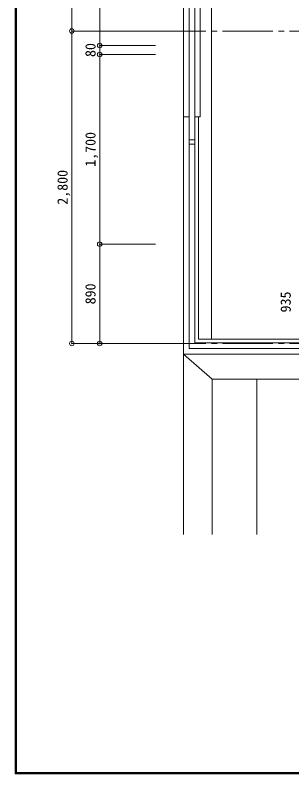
# Model space of a CAD drawing. Units: millimetres at full size, sheet at 1:50. Extents: x -9674 to 9699, y -6794 to 6791.
# Drawn here: x -9674 to -7198, y -6794 to 4 of the extents above; entities that cross this region are included whole.
import ezdxf
from ezdxf.enums import TextEntityAlignment as Align

# ---------------------------------------------------------------- set-up
doc = ezdxf.new("R2010")
doc.units = ezdxf.units.MM
doc.header["$LTSCALE"] = 50
doc.header["$PDMODE"] = 32
doc.header["$PDSIZE"] = 40
doc.linetypes.add('CHAIN2', pattern=[12, 9, -1, 1, -1])
for name, color, linetype, lineweight in [('0-0_図面枠', 7, 'Continuous', 9), ('1-0_芯', 7, 'CHAIN2', 9), ('1-6_ﾊﾞﾙｺﾆｰ・階段', 4, 'Continuous', 9), ('1-B_寸法', 7, 'Continuous', 9)]:
    doc.layers.add(name, color=color, linetype=linetype, lineweight=lineweight)
doc.styles.add('ＭＳ ゴシック', font='')
doc.styles.get('ＭＳ ゴシック').set_extended_font_data('MS Gothic')

msp = doc.modelspace()

# ---------------------------------------------------------------- linework, layer by layer
at = {"layer": '0-0_図面枠'}
for p, q in [((-9673.92, 6791.43), (-9673.92, -6793.93)), ((-9672.16, 6789.66), (-9672.16, -6792.16)), ((-9670.4, 6787.9), (-9670.4, -6790.4)), ((-9668.64, -6788.64), (-9668.64, 6786.14)), ((-9666.87, 6784.38), (-9666.87, -6786.88)), ((-9665.11, 6782.61), (-9665.11, -6785.11)), ((-9663.35, 6780.85), (-9663.35, -6783.35)), ((-9673.92, -6793.93), (9698.92, -6793.93)), ((-9672.16, -6792.16), (9697.16, -6792.16)), ((-9670.4, -6790.4), (9695.4, -6790.4)), ((9693.64, -6788.64), (-9668.64, -6788.64)), ((-9666.87, -6786.88), (9691.87, -6786.88)), ((-9665.11, -6785.11), (9690.11, -6785.11)), ((-9663.35, -6783.35), (9688.35, -6783.35))]:
    msp.add_line(p, q, dxfattribs=at)
at = {"layer": '1-0_芯'}
for p, q in [((-8417.5, -138.13), (2822.5, -138.13)), ((-8417.5, -2938.13), (8192.5, -2938.13))]:
    msp.add_line(p, q, dxfattribs=at)
at = {"layer": '1-6_ﾊﾞﾙｺﾆｰ・階段', "color": 7}
for p, q in [((-8167.5, -3033.13), (-8167.5, 2865.87)), ((-8117.5, -2983.13), (-8117.5, 2850.76)), ((-8067.5, -2933.13), (-8067.5, 2835.66)), ((-8167.5, -908.13), (-8117.5, -908.13)), ((-8067.5, -908.13), (-8017.5, -908.13)), ((-8032.5, -2898.13), (-8032.5, -908.13)), ((-8117.5, -1113.13), (-8067.5, -1113.13)), ((-8117.5, -1153.13), (-8067.5, -1153.13)), ((-6917.5, -2898.13), (-8032.5, -2898.13)), ((-6917.5, -2983.13), (-8117.5, -2983.13)), ((-6917.5, -2933.13), (-8067.5, -2933.13)), ((-6917.5, -3033.13), (-8167.5, -3033.13)), ((-8167.5, -3033.13), (-8167.5, -4650.48)), ((-7912.5, -3258.13), (-7912.5, -4650.48))]:
    msp.add_line(p, q, dxfattribs=at)
at = {"layer": '1-6_ﾊﾞﾙｺﾆｰ・階段'}
for p, q in [((-7917.5, -2898.13), (-7917.5, 2791.87)), ((-7512.5, -3258.13), (-7512.5, -4650.48))]:
    msp.add_line(p, q, dxfattribs=at)
at = {"layer": '1-6_ﾊﾞﾙｺﾆｰ・階段', "color": 7}
for points in [[(-8017.5, -908.13), (-8017.5, 2820.55), (-7837.1, 3091.87)], [(-8167.5, -3033.13), (-7912.5, -3258.13), (-5372.45, -3258.13)]]:
    msp.add_lwpolyline(points, dxfattribs=at)
at = {"layer": '1-B_寸法'}
for p, q in [((-9167.5, -138.13), (-9167.5, 771.87)), ((-8917.5, -268.13), (-8917.5, 571.87)), ((-9167.5, -2938.13), (-9167.5, -138.13)), ((-9167.5, -138.13), (-8417.5, -138.13)), ((-8917.5, -268.13), (-8417.5, -268.13)), ((-8917.5, -348.13), (-8917.5, -268.13)), ((-8917.5, -348.13), (-8417.5, -348.13)), ((-8917.5, -2048.13), (-8917.5, -348.13)), ((-8917.5, -2048.13), (-8417.5, -2048.13)), ((-8917.5, -2938.13), (-8917.5, -2048.13)), ((-9167.5, -2938.13), (-8417.5, -2938.13))]:
    msp.add_line(p, q, dxfattribs=at)
at = {"layer": '1-B_寸法', "color": 3}
for p in [(-9167.5, -138.13), (-8917.5, -268.13), (-8917.5, -348.13), (-8917.5, -2048.13), (-9167.5, -2938.13), (-8917.5, -2938.13)]:
    msp.add_point(p, dxfattribs=at)

# ---------------------------------------------------------------- texts
at = {"layer": '1-B_寸法', "style": 'ＭＳ ゴシック'}
for s, p in [('80', (-8927.5, -370.63)), ('1,700', (-8927.5, -1354.38)), ('2,800', (-9177.5, -1694.38)), ('890', (-8927.5, -2586.88)), ('935', (-7180.26, -2659.38))]:
    msp.add_text(s, height=91.64, rotation=90, dxfattribs=at).set_placement(p, align=Align.BOTTOM_LEFT)

doc.saveas('drawing.dxf')
